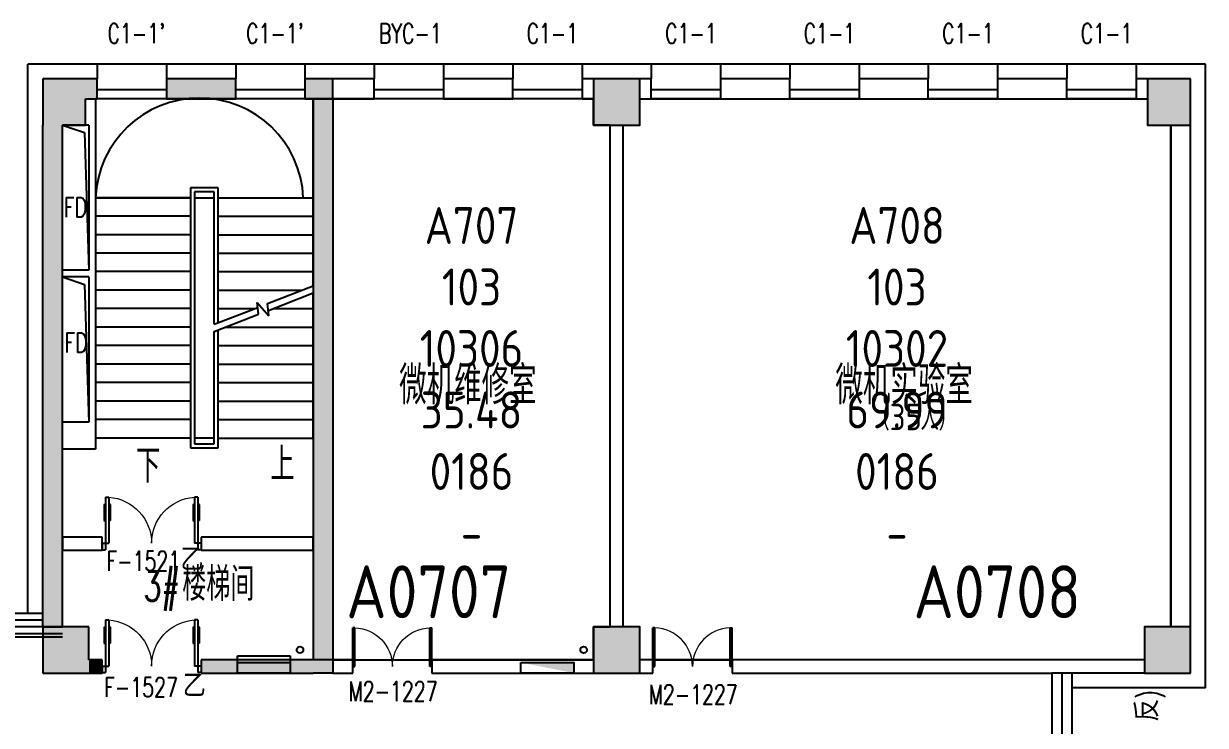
# Model space of a CAD drawing. Extents: x 992195 to 1067992, y 313528 to 416301.
# Drawn here: x 1049466 to 1067381, y 405673 to 416301 of the extents above; entities that cross this region are included whole.
import ezdxf

# ---------------------------------------------------------------- set-up
doc = ezdxf.new("R2010")
doc.units = 0
doc.header["$LTSCALE"] = 1000
doc.header["$MEASUREMENT"] = 0
for name, color, linetype in [('body', 30, 'Continuous'), ('name', 1, 'Continuous'), ('RM$', 5, 'Continuous'), ('RM$TXT', 5, 'Continuous'), ('消防', 222, 'Continuous')]:
    doc.layers.add(name, color=color, linetype=linetype)
doc.layers.get('0').freeze()
doc.styles.add('-宋体', font='GBENOR.shx', dxfattribs={"bigfont": 'GBCBIG.shx'})
doc.styles.add('_TCH_DIM', font='SIMPLEX', dxfattribs={"bigfont": 'GBCBIG'})
doc.styles.add('_TCH_WINDOW', font='txt.shx', dxfattribs={"height": 3.5, "bigfont": 'hztxt.shx'})
doc.styles.get("Standard").update_dxf_attribs({"font": 'gbenor.shx', "bigfont": 'gbcbig.shx'})

# ---------------------------------------------------------------- blocks, each defined once
blk = doc.blocks.new('cde')
at = {"layer": '消防'}
blk.add_hatch(color=256, dxfattribs=at).paths.add_polyline_path([(-873426.7166632321, -271674.3896962288), (-874226.7166632321, -271674.3896962288), (-873426.7166632321, -271834.3896962288)])
blk.add_lwpolyline([(-874226.7166632321, -271674.3896962288), (-873426.7166632321, -271674.3896962288), (-873426.7166632321, -271834.3896962288), (-874226.7166632321, -271834.3896962288)], close=True, dxfattribs=at)
blk = doc.blocks.new('$WINLIB2D$00000004')
for p, q in [((-0.5, 0.5), (0.5, 0.5)), ((-0.5, 0.2405796575893152), (0.5, 0.2405796575893152)), ((-0.4999999999999999, -0.5), (0.5, -0.5))]:
    blk.add_line(p, q)
blk = doc.blocks.new('$DorLib2D$00000002')
for p, q in [((-0.5, -5.684341886080802e-17), (-0.5000000000000007, 0.4875)), ((-0.4750000000000007, 0.4875), (-0.5000000000000007, 0.4875)), ((-0.475, -2.842170943040401e-17), (-0.4750000000000007, 0.4875)), ((0.475, -2.842170943040401e-17), (0.4750000000000007, 0.4875)), ((0.4750000000000007, 0.4875), (0.5000000000000007, 0.4875)), ((0.5, -5.684341886080802e-17), (0.5000000000000007, 0.4875)), ((-0.5, -5.684341886080802e-17), (-0.475, -2.842170943040401e-17)), ((0.5, -5.684341886080802e-17), (0.475, -2.842170943040401e-17))]:
    blk.add_line(p, q)
at = {"lineweight": 13}
for centre, start, end in [((-0.4875, -4.263256414560601e-17), 0, 88.53071641864632), ((0.4875, -4.263256414560601e-17), 91.4692835813537, 180)]:
    blk.add_arc(centre, 0.4875, start, end, dxfattribs=at)
blk = doc.blocks.new('$DorLib2D$00000011')
at = {"lineweight": 13}
for p, q in [((-0.4833333268732257, 0.3962051976975873), (-0.4833333268732233, 0.2345635206386193)), ((-0.41666666020649, 0.3962051976975873), (-0.41666666020649, 0.2345635206386193)), ((0.4166666731276766, 0.3962051976975873), (0.4166666731276741, 0.2345635206386193)), ((0.4833333397944098, 0.3962051976975873), (0.4833333397944074, 0.2345635206386193))]:
    blk.add_line(p, q, dxfattribs=at)
for p, q in [((-0.4833333268732257, 0.3962051976975873), (-0.466666660206538, 0.3962051976975872)), ((-0.4666666602065375, 0.4708801651422996), (-0.46666666020654, -0.06245316819156697)), ((-0.4666666602065375, 0.4708801651422996), (-0.4333333268731733, 0.4708801651422999)), ((-0.4333333268731733, 0.4708801651422999), (-0.4333333268731709, 0.004213498475166344)), ((-0.41666666020649, 0.3962051976975873), (-0.4333333268731729, 0.3962051976975873)), ((0.4166666731276766, 0.3962051976975873), (0.4333333397943595, 0.3962051976975873)), ((0.4333333397943598, 0.4708801651422999), (0.4333333397943574, 0.004213498475166344)), ((0.4666666731277241, 0.4708801651422996), (0.4333333397943598, 0.4708801651422999)), ((0.4666666731277241, 0.4708801651422996), (0.4666666731277265, -0.06245316819156697)), ((0.4833333397944098, 0.3962051976975873), (0.4666666731277244, 0.3962051976975872)), ((-0.4833333268732233, 0.2345635206386193), (-0.4666666602065386, 0.2345635206386192)), ((-0.41666666020649, 0.2345635206386193), (-0.4333333268731721, 0.2345635206386192)), ((0.4166666731276741, 0.2345635206386193), (0.4333333397943586, 0.2345635206386192)), ((0.4833333397944074, 0.2345635206386193), (0.4666666731277251, 0.2345635206386192)), ((-0.4999999935399067, 0.004213498475166344), (-0.4333333268731709, 0.004213498475166344)), ((-0.4999999935399042, 0.004213498475176044), (-0.4999999935399067, -0.06245316819156697)), ((0.5000000064610932, 0.004213498475166344), (0.4333333397943574, 0.004213498475166344)), ((0.5000000064610907, 0.004213498475176044), (0.5000000064610932, -0.06245316819156697)), ((-0.4999999935399067, -0.06245316819156697), (-0.46666666020654, -0.06245316819156697)), ((0.5000000064610932, -0.06245316819156697), (0.4666666731277265, -0.06245316819156697))]:
    blk.add_line(p, q)
for centre, start, end in [((-0.46666666020654, 0.004213498475166344), 0, 85.90395624184767), ((0.4666666731277265, 0.004213498475166344), 94.09604375815232, 180)]:
    blk.add_arc(centre, 0.4666666666671332, start, end, dxfattribs=at)

msp = doc.modelspace()

# ---------------------------------------------------------------- hatches: boundary and pattern name
at = {"layer": 'body'}
for points in [[(1049756.151256816, 414764.506723964), (1050406.151256851, 414764.5067239666), (1050406.151256851, 415464.5067239554), (1049756.151256816, 415464.506723964)], [(1050406.151256851, 415464.5067239554), (1050406.151256851, 415164.5067241064), (1050581.151256968, 415164.5067241049), (1050581.151256968, 415464.5067241175)], [(1052681.151256917, 415464.5067241175), (1051631.151256918, 415464.5067241175), (1051631.151256918, 415164.5067241049), (1052681.151256917, 415164.5067241049)], [(1054156.151256631, 415464.5067241096), (1053731.151256917, 415464.5067241175), (1053731.151256917, 415164.5067241049), (1054156.151256631, 415164.5067241096)], [(1058106.151256816, 414764.5067239637), (1058806.151256816, 414764.5067239637), (1058806.151256816, 415464.5067239637), (1058106.151256816, 415464.5067239637)], [(1066506.151256867, 414764.5067239637), (1067156.151256817, 414764.5067239637), (1067156.151256817, 415464.5067239639), (1066506.151256867, 415464.5067239639)], [(1053856.151256631, 415164.4989113268), (1053856.151256633, 406664.498911343), (1054156.151256633, 406664.498911343), (1054156.151256631, 415164.4989113268)], [(1050056.151256797, 414764.5067239652), (1049756.151256797, 414764.506723964), (1049756.151256716, 407164.5067241103), (1050056.151256717, 407164.5067241103)], [(1049756.151256709, 406464.4989112294), (1050456.15125671, 406464.4989112294), (1050456.15125671, 407164.4989112294), (1049756.151256709, 407164.4989112294)], [(1058106.15125671, 406464.4989112294), (1058806.15125671, 406464.4989112294), (1058806.15125671, 407164.4989112294), (1058106.15125671, 407164.4989112294)], [(1066456.182506816, 406464.5067239639), (1067156.151256817, 406464.5067239639), (1067156.151256817, 407164.5067239637), (1066456.182506816, 407164.5067239637)], [(1050456.15125671, 406664.4989113201), (1050456.15125671, 406464.4989113143), (1050655.895574646, 406464.4989113053), (1050655.895574646, 406664.4989113226)], [(1054156.15125687, 406664.4989113249), (1052155.895574722, 406664.4989113249), (1052155.895574722, 406464.4989113079), (1053856.151256465, 406464.498911325)], [(1054156.15125687, 406664.4989113249), (1053856.151256465, 406464.498911325), (1054156.151256632, 406464.4989113176)]]:
    msp.add_hatch(color=256, dxfattribs=at).paths.add_polyline_path(points)

# ---------------------------------------------------------------- linework, layer by layer
for p, q in [((1050581.151256968, 415689.506724113), (1049531.151256806, 415689.5067241121)), ((1049531.151256718, 407364.5067241104), (1049531.151256806, 415689.5067241121)), ((1050581.151256968, 415689.506724113), (1050581.151256968, 415464.5067241096)), ((1052681.151256917, 415689.5067241119), (1051631.151256917, 415689.5067241124)), ((1051631.151256917, 415689.5067241124), (1051631.151256917, 415464.5067241096)), ((1052681.151256917, 415689.5067241119), (1052681.151256917, 415464.5067241096)), ((1054156.151256631, 415689.5067241096), (1053731.151256917, 415689.5067241113)), ((1053731.151256917, 415689.5067241113), (1053731.151256917, 415464.5067241096)), ((1054781.151256867, 415689.5067241067), (1054156.151256631, 415689.5067241096)), ((1054781.151256867, 415689.5067241067), (1054781.151256866, 415464.5067241096)), ((1056881.151256866, 415689.5067241067), (1055831.151256816, 415689.5067241067)), ((1055831.151256816, 415689.5067241067), (1055831.151256816, 415464.5067241096)), ((1056881.151256866, 415689.5067241067), (1056881.151256866, 415464.5067241096)), ((1058456.151256804, 415689.5067241096), (1057931.151256867, 415689.5067241067)), ((1057931.151256867, 415689.5067241067), (1057931.151256867, 415464.5067241096)), ((1058981.151256917, 415689.5067241156), (1058456.151256804, 415689.5067241096)), ((1058981.151256917, 415689.5067241156), (1058981.151256917, 415464.5067241097)), ((1061081.151256867, 415689.5067241159), (1060031.151256968, 415689.5067241158)), ((1060031.151256968, 415689.5067241158), (1060031.151256968, 415464.5067241098)), ((1061081.151256867, 415689.5067241159), (1061081.151256867, 415464.5067241099)), ((1063181.151256816, 415689.506724116), (1062131.151256816, 415689.5067241159)), ((1062131.151256816, 415689.5067241159), (1062131.151256816, 415464.5067241099)), ((1063181.151256816, 415689.506724116), (1063181.151256816, 415464.50672411)), ((1065281.151256816, 415689.5067241161), (1064231.151256867, 415689.506724116)), ((1064231.151256867, 415689.506724116), (1064231.151256867, 415464.5067241102)), ((1065281.151256816, 415689.5067241161), (1065281.151256816, 415464.5067241102)), ((1067381.151256806, 415689.5067241103), (1066331.151256867, 415689.5067241162)), ((1066331.151256867, 415689.5067241162), (1066331.151256867, 415464.5067241103)), ((1067381.151256806, 406239.5067240929), (1067381.151256806, 415689.5067241103)), ((1050406.151256851, 415464.5067239554), (1049756.151256816, 415464.506723964)), ((1049756.151256816, 415464.506723964), (1049756.151256816, 414764.506723964)), ((1050581.151256968, 415464.5067241175), (1050406.15125683, 415464.5067241543)), ((1050581.151256968, 415164.5067241049), (1050581.151256968, 415464.5067241175)), ((1052681.151256917, 415464.5067241175), (1051631.151256918, 415464.5067241175)), ((1051631.151256918, 415464.5067241175), (1051631.151256918, 415164.5067241049)), ((1052681.151256917, 415164.5067241049), (1052681.151256917, 415464.5067241175)), ((1054156.151256631, 415464.5067241096), (1053731.151256917, 415464.5067241175)), ((1053731.151256917, 415464.5067241175), (1053731.151256917, 415164.5067241049)), ((1054781.151256867, 415464.5067241016), (1054156.151256631, 415464.5067241096)), ((1054156.151256631, 415164.5067241096), (1054156.151256631, 415464.5067241096)), ((1054781.151256867, 415164.5067241137), (1054781.151256867, 415464.5067241016)), ((1056881.151256866, 415464.5067241016), (1055831.151256816, 415464.5067241016)), ((1055831.151256816, 415464.5067241016), (1055831.151256816, 415164.5067241137)), ((1056881.151256866, 415164.5067241137), (1056881.151256866, 415464.5067241016)), ((1058106.151256801, 415464.5067240978), (1057931.151256867, 415464.5067241016)), ((1057931.151256867, 415464.5067241016), (1057931.151256867, 415164.5067241137)), ((1058806.151256816, 415464.5067239637), (1058106.151256816, 415464.5067239637)), ((1058106.151256816, 415464.5067239637), (1058106.151256816, 414764.5067239637)), ((1058981.151256917, 415464.5067241101), (1058806.151256888, 415464.5067241944)), ((1058806.151256816, 414764.5067239637), (1058806.151256816, 415464.5067239637)), ((1058981.151256917, 415164.5067241084), (1058981.151256917, 415464.5067241101)), ((1061081.151256867, 415464.5067241103), (1060031.151256968, 415464.5067241102)), ((1060031.151256968, 415464.5067241102), (1060031.151256968, 415164.5067241085)), ((1061081.151256867, 415164.5067241086), (1061081.151256867, 415464.5067241103)), ((1063181.151256816, 415464.5067241105), (1062131.151256816, 415464.5067241104)), ((1062131.151256816, 415464.5067241104), (1062131.151256816, 415164.5067241087)), ((1063181.151256816, 415164.5067241088), (1063181.151256816, 415464.5067241105)), ((1065281.151256816, 415464.5067241106), (1064231.151256867, 415464.5067241106)), ((1064231.151256867, 415464.5067241106), (1064231.151256866, 415164.5067241089)), ((1065281.151256816, 415164.506724109), (1065281.151256816, 415464.5067241106)), ((1066506.151256882, 415464.5067241173), (1066331.151256867, 415464.5067241107)), ((1066331.151256867, 415464.5067241107), (1066331.151256867, 415164.5067241091)), ((1067156.151256817, 415464.5067239639), (1066506.151256867, 415464.5067239639)), ((1066506.151256867, 415464.5067239639), (1066506.151256867, 414764.5067239637)), ((1067156.151256817, 414764.5067239637), (1067156.151256817, 415464.5067239639)), ((1050406.15125683, 415164.5067240878), (1050581.151256968, 415164.5067241049)), ((1050406.151256851, 414764.5067239666), (1050406.15125683, 415164.5067241054)), ((1053856.15125663, 415164.5067241103), (1050556.15125663, 415164.5067241093)), ((1050556.15125663, 415164.5067241093), (1050556.151256631, 413664.5067241093)), ((1051631.151256918, 415164.5067241049), (1052681.151256917, 415164.5067241049)), ((1053731.151256917, 415164.5067241049), (1054156.151256631, 415164.5067241096)), ((1053856.151256631, 413664.5067241103), (1053856.15125663, 415164.5067241103)), ((1053856.151256631, 415164.4989113268), (1053856.151256633, 406664.498911343)), ((1054156.151256631, 415164.4989113268), (1053856.151256631, 415164.4989113268)), ((1054156.151256631, 415164.5067241096), (1054781.151256867, 415164.5067241137)), ((1054156.151256631, 415164.4989113268), (1054156.151256633, 406664.498911343)), ((1055831.151256816, 415164.5067241137), (1056881.151256866, 415164.5067241137)), ((1057931.151256867, 415164.5067241137), (1058106.151256801, 415164.5067240759)), ((1058806.151256888, 415164.5067241099), (1058981.151256917, 415164.5067241084)), ((1060031.151256968, 415164.5067241085), (1061081.151256867, 415164.5067241086)), ((1062131.151256816, 415164.5067241087), (1063181.151256816, 415164.5067241088)), ((1064231.151256866, 415164.5067241089), (1065281.151256816, 415164.506724109)), ((1066331.151256867, 415164.5067241091), (1066506.151256882, 415164.5067241148)), ((1049756.151256716, 407164.5067241103), (1049756.151256795, 414764.506723982)), ((1050056.151256799, 414764.5067239833), (1050406.151256851, 414764.5067239666)), ((1050056.151256717, 407164.5067241103), (1050056.151256795, 414764.5067239832)), ((1050456.151256709, 414764.4989115351), (1050056.151256723, 414764.4989115351)), ((1050456.151256709, 414764.498911535), (1050056.151256723, 414764.498911535)), ((1050456.151256709, 414764.5067241067), (1050456.06520998, 413829.5067241067)), ((1058106.151256816, 414764.5067239637), (1058806.151256816, 414764.5067239637)), ((1058356.15125681, 407164.49891122), (1058356.151256805, 414764.5067238943)), ((1058556.1512568, 407164.49891122), (1058556.151256804, 414764.5067238943)), ((1066506.151256867, 414764.5067239637), (1067156.151256817, 414764.5067239637)), ((1066856.151256801, 407164.5067239144), (1066856.151256802, 414764.5067239546)), ((1067156.151256808, 407164.5067239144), (1067156.151256809, 414764.5067239546)), ((1050456.06520998, 413829.5067241067), (1050456.151256709, 412564.498911535)), ((1050556.151256631, 413664.5067241093), (1050556.151256632, 410024.5067241093)), ((1051996.15125663, 413664.5067241222), (1050556.151256631, 413664.5067241093)), ((1050556.151256631, 413664.5067241093), (1051996.15125663, 413664.5067240982)), ((1052416.151256634, 413814.506724041), (1051996.151256634, 413814.5067240408)), ((1051996.151256634, 413814.5067240408), (1051996.151256635, 409874.5067242104)), ((1052356.151256618, 413754.506724041), (1052056.151256634, 413754.5067240408)), ((1052056.151256634, 413754.5067240408), (1052056.151256635, 409934.5067240408)), ((1052056.151256631, 413664.5067241098), (1052056.151256632, 410024.5067241098)), ((1052056.151256632, 413664.5067240985), (1052356.151256616, 413664.5067241149)), ((1052356.151256617, 411746.7102437175), (1052356.151256618, 413754.506724041)), ((1052356.151256639, 411746.7102437262), (1052356.151256631, 413664.5067241099)), ((1052416.151256633, 411770.025345767), (1052416.151256634, 413814.506724041)), ((1052416.151256633, 413664.5067241222), (1053856.151256631, 413664.5067241103)), ((1052416.151256633, 413664.506724115), (1053856.151256631, 413664.5067241103)), ((1053856.151256639, 412329.587794748), (1053856.151256631, 413664.5067241103)), ((1051996.15125663, 413384.5067241222), (1050556.151256631, 413384.5067241093)), ((1052416.151256633, 413384.5067241222), (1053856.151256631, 413384.5067241103)), ((1051996.15125663, 413104.5067240815), (1050556.151256631, 413104.5067241093)), ((1052416.151256633, 413104.5067241223), (1053856.151256631, 413104.5067241103)), ((1051996.15125663, 412824.5067241222), (1050556.151256631, 412824.5067241093)), ((1052416.151256633, 412824.5067241223), (1053856.151256631, 412824.5067241103)), ((1050456.151256709, 412564.498911535), (1050056.151256723, 412564.498911535)), ((1050456.151256709, 412464.498911535), (1050056.151256723, 412464.498911535)), ((1050456.01337675, 412464.498911535), (1050455.979163251, 411629.5067241068)), ((1051996.15125663, 412544.5067240815), (1050556.151256631, 412544.5067241093)), ((1052416.151256633, 412544.5067241223), (1053856.151256631, 412544.5067241103)), ((1051996.15125663, 412264.5067241222), (1050556.151256631, 412264.5067241093)), ((1052416.151256633, 412264.5067241222), (1053688.669071395, 412264.5067241009)), ((1053165.66525593, 412061.2752686607), (1053856.151256639, 412329.5877947215)), ((1053176.909726494, 411958.3601114532), (1053856.151256639, 412222.3032045473)), ((1053856.151256632, 410024.5067241103), (1053856.151256639, 412222.3032045725)), ((1053028.035962953, 411900.5099949825), (1053008.655943577, 412077.8858648881)), ((1053008.655943577, 412077.8858648881), (1053185.950279182, 411875.6163388593)), ((1053185.950279182, 411875.6163388593), (1053165.66525593, 412061.2752686607)), ((1051996.15125663, 411984.5067241222), (1050556.151256631, 411984.5067241093)), ((1052356.151256639, 411746.710243684), (1053016.791492389, 412003.4251521895)), ((1052356.151256639, 411639.4256535147), (1053028.035962953, 411900.5099949825)), ((1052416.151256633, 411984.5067241222), (1052968.106065923, 411984.5067241307)), ((1053244.19644719, 411984.5067241284), (1053856.151256631, 411984.5067241103)), ((1051996.15125663, 411704.5067241222), (1050556.151256632, 411704.5067241093)), ((1052523.63344169, 411704.5067241521), (1053856.151256632, 411704.5067241103)), ((1050455.979163251, 411629.5067241068), (1050455.940954948, 410264.498911535)), ((1052356.151256632, 410024.5067241099), (1052356.151256639, 411639.4256535745)), ((1052356.151256619, 409934.506724041), (1052356.151256617, 411639.4256535658)), ((1052416.151256635, 409874.5067242105), (1052416.151256633, 411662.740755614)), ((1051996.15125663, 411424.5067241222), (1050556.151256632, 411424.5067241093)), ((1052416.151256633, 411424.5067241223), (1053856.151256632, 411424.5067241103)), ((1051996.151256631, 411144.5067241222), (1050556.151256632, 411144.5067241093)), ((1052416.151256633, 411144.5067241223), (1053856.151256632, 411144.5067241103)), ((1051996.151256631, 410864.5067241222), (1050556.151256632, 410864.5067241093)), ((1052416.151256633, 410864.5067241222), (1053856.151256632, 410864.5067241103)), ((1051996.151256631, 410584.5067241222), (1050556.151256632, 410584.5067241093)), ((1052416.151256633, 410584.5067241222), (1053856.151256632, 410584.5067241103)), ((1050456.151256709, 410264.498911535), (1050056.151256723, 410264.498911535)), ((1051996.151256631, 410304.5067241222), (1050556.151256632, 410304.5067241093)), ((1052416.151256633, 410304.5067241223), (1053856.151256632, 410304.5067241103)), ((1050556.151256632, 410024.5067241093), (1050556.151256639, 409854.506724117)), ((1051996.151256631, 410024.5067241222), (1050556.151256632, 410024.5067241093)), ((1052356.151256632, 410024.5067241099), (1052056.151256632, 410024.5067241098)), ((1052056.151256635, 409934.5067240408), (1052356.151256619, 409934.506724041)), ((1052416.151256633, 410024.5067241223), (1053856.151256632, 410024.5067241103)), ((1050556.151256633, 409854.506724117), (1050056.151256723, 409854.5067241165)), ((1051996.151256635, 409874.5067242104), (1052416.151256635, 409874.5067242105)), ((1050655.895574722, 408524.4989115436), (1050056.151256734, 408524.498911537)), ((1050056.151256734, 408524.498911537), (1050056.151256734, 408324.498911537)), ((1050655.895574722, 408324.4989115383), (1050655.895574722, 408524.4989115436)), ((1053856.151256632, 408524.498911537), (1052155.895574722, 408524.4989115436)), ((1052155.895574722, 408524.4989115436), (1052155.895574722, 408324.4989115383)), ((1053856.151256632, 408324.498911537), (1053856.151256632, 408524.498911537)), ((1050056.151256734, 408324.498911537), (1050655.895574722, 408324.4989115383)), ((1052155.895574722, 408324.4989115383), (1053856.151256632, 408324.498911537)), ((1049756.151256718, 407364.5067241104), (1035656.151256713, 407364.5067241104)), ((1049756.151256717, 407264.5067241103), (1035656.151256711, 407264.5067241103)), ((1049756.151256716, 407164.5067241103), (1035656.15125671, 407164.5067241103)), ((1035656.151256787, 407064.5067242266), (1050056.151256788, 407064.5067242215)), ((1049756.151256716, 407164.5067241103), (1050056.151256717, 407164.5067241103)), ((1050456.15125671, 407164.4989112294), (1049756.151256709, 407164.4989112294)), ((1049756.151256709, 407164.4989112294), (1049756.151256709, 406464.4989112294)), ((1050456.151256714, 406664.4989113124), (1050456.15125671, 407164.4989112294)), ((1058806.15125671, 407164.4989112294), (1058106.15125671, 407164.4989112294)), ((1058106.15125671, 407164.4989112294), (1058106.15125671, 406464.4989112294)), ((1058806.15125671, 406464.4989112294), (1058806.15125671, 407164.4989112294)), ((1067156.151256817, 407164.5067239637), (1066456.182506816, 407164.5067239637)), ((1066456.182506816, 407164.5067239637), (1066456.182506816, 406464.5067239639)), ((1067156.151256817, 406464.5067239639), (1067156.151256817, 407164.5067239637)), ((1035656.151256787, 407014.5067242266), (1050056.151256788, 407014.5067242215)), ((1050655.895574646, 406664.4989113226), (1050456.151256714, 406664.498911358)), ((1050655.895574646, 406464.4989113053), (1050655.895574646, 406664.4989113226)), ((1054156.15125687, 406664.4989113249), (1052155.895574722, 406664.4989113249)), ((1052155.895574722, 406664.4989113249), (1052155.895574722, 406464.4989113079)), ((1054156.151256633, 406664.498911343), (1053856.151256633, 406664.498911343)), ((1054456.151256653, 406664.4989113174), (1054156.151256632, 406664.4989113273)), ((1054156.151256632, 406664.4989113273), (1054156.151256632, 406464.4989113273)), ((1054156.15125687, 406664.4989113249), (1054156.151256632, 406464.4989113176)), ((1054456.151256653, 406464.4989113368), (1054456.151256653, 406664.4989113174)), ((1058106.15125671, 406664.4989113224), (1055656.15125673, 406664.4989113159)), ((1055656.15125673, 406664.4989113159), (1055656.151256729, 406464.4989113353)), ((1059006.151256753, 406664.5067241026), (1058806.151256714, 406664.5067240621)), ((1059006.151256752, 406464.5067241031), (1059006.151256753, 406664.5067241026)), ((1065056.151256822, 406664.5067240837), (1060206.151256677, 406664.506724099)), ((1060206.151256677, 406664.506724099), (1060206.151256676, 406464.5067240996)), ((1066456.182506807, 406664.5067241068), (1065056.151256822, 406664.5067240837)), ((1049756.151256709, 406464.4989112294), (1050456.15125671, 406464.4989112294)), ((1050456.151256714, 406464.4989113057), (1050655.895574646, 406464.4989113053)), ((1052155.895574722, 406464.4989113079), (1053856.151256465, 406464.498911325)), ((1053856.151256465, 406464.498911325), (1053856.151256632, 406464.4989113176)), ((1054156.151256632, 406464.4989113176), (1053856.151256632, 406464.4989113176)), ((1054156.151256632, 406464.4989113273), (1054456.151256653, 406464.4989113368)), ((1055656.151256729, 406464.4989113353), (1058106.151256709, 406464.4989113224)), ((1058106.15125671, 406464.4989112294), (1058806.15125671, 406464.4989112294)), ((1058806.151256714, 406464.5067240887), (1059006.151256752, 406464.5067241031)), ((1060206.151256676, 406464.5067240996), (1065056.151256821, 406464.5067240837)), ((1066456.182506807, 406464.506724089), (1065056.151256821, 406464.5067240837)), ((1065056.15125684, 406464.5067240855), (1065056.15125684, 404064.5067241657)), ((1065206.151256819, 406464.5067240851), (1065206.151256819, 404064.5067241657)), ((1065356.15125682, 406464.5067240846), (1065356.151256819, 404064.5067241657)), ((1066456.182506816, 406464.5067239639), (1067156.151256817, 406464.5067239639)), ((1067381.151256806, 406239.5067240929), (1065356.151256819, 406239.5067240988))]:
    msp.add_line(p, q, dxfattribs=at)
at = {"layer": 'body', "linetype": 'Continuous'}
for p, q in [((1050056.151256723, 414764.498911535), (1050389.187805637, 414651.8633155181)), ((1050389.187805637, 414651.8633155181), (1050456.151256709, 412564.498911535)), ((1050056.151257442, 412464.498911535), (1050389.187806356, 412351.8633155181)), ((1050389.187806356, 412351.8633155181), (1050456.151257428, 410264.498911535))]:
    msp.add_line(p, q, dxfattribs=at)
for points in [[(1051314.795990408, 410024.5067241102, 0, 0, 0), (1051314.795990408, 414352.8735673388, 0, 0, 0), (1053464.795990408, 414352.8735673388, 0, 0, 0), (1053464.795990408, 411966.9962605182, 120, 0, 0), (1053464.795990408, 411516.9962605182, 0, 0, 0)], [(1053364.795990409, 410146.0727806613, 0, 0, 0), (1053364.795990409, 410676.0727806613, 120, 0, 0), (1053364.795990409, 411126.0727806613, 0, 0, 0)]]:
    msp.add_lwpolyline(points, format="xyseb", dxfattribs=at)
msp.add_arc((1052131.151256628, 413597.5324346938), 1576.423342710419, 2.434942026018851, 177.5650579739812, dxfattribs=at)
at = {"layer": 'RM$'}
for points in [[(1058356.151256805, 414764.5067238943), (1058106.151256816, 414764.5067239637), (1058106.151256903, 415164.5067240759), (1054156.151256631, 415164.4989113268), (1054156.15125687, 406664.4989113249), (1058106.15125671, 406664.4989113224), (1058106.15125671, 407164.4989112294), (1058356.15125681, 407164.49891122)], [(1058556.151256804, 414764.5067238943), (1058806.151256816, 414764.5067238943), (1058806.151256888, 415164.5067241099), (1066506.151256882, 415164.5067241148), (1066506.151256883, 414764.5067239637), (1066856.151256802, 414764.5067239637), (1066856.151256801, 407164.5067239144), (1066456.182506816, 407164.5067239637), (1066456.182506824, 406664.5067241068), (1058806.15125671, 406664.5067239802), (1058806.15125671, 407164.4989112294), (1058556.1512568, 407164.4989112295)]]:
    msp.add_lwpolyline(points, close=True, dxfattribs=at)
at = {"layer": '消防'}
for p, q in [((1052706.151257341, 406624.5067240164), (1052706.151257341, 406724.5067240164)), ((1052706.151257341, 406724.5067240164), (1053506.151257341, 406724.5067240164)), ((1053506.151257341, 406724.5067240164), (1053506.151257341, 406624.5067240164)), ((1054456.15125665, 406664.4989113224), (1055656.151256768, 406664.4989113302)), ((1059006.15125661, 406664.4989113118), (1060206.151256729, 406664.4989113196))]:
    msp.add_line(p, q, dxfattribs=at)
at = {"layer": '消防', "linetype": 'Continuous'}
for centre in [(1053656.151257341, 406814.5145364781), (1057956.151249248, 406814.4989139778)]:
    msp.add_circle(centre, 50, dxfattribs=at)

# ---------------------------------------------------------------- block references
at = {"layer": 'body'}
ref = msp.add_blockref('$WINLIB2D$00000004', (1051106.151256936, 415427.0067241096), dxfattribs=dict(at, xscale=1050, yscale=525, zscale=1050, rotation=180))
ref.add_attrib('A', "C1-1'", (1050738.651256935, 416003.2567241088), dxfattribs={"height": 297.5, "style": '_TCH_WINDOW', "width": 0.7058823529411765})
ref = msp.add_blockref('$WINLIB2D$00000004', (1053206.151256935, 415427.0067241096), dxfattribs=dict(at, xscale=1050, yscale=525, zscale=1050, rotation=180))
ref.add_attrib('A', "C1-1'", (1052838.651256935, 416003.2567241088), dxfattribs={"height": 297.5, "style": '_TCH_WINDOW', "width": 0.7058823529411765})
ref = msp.add_blockref('$WINLIB2D$00000004', (1055306.151256858, 415427.0067241096), dxfattribs=dict(at, xscale=1050, yscale=525, zscale=1050, rotation=180))
ref.add_attrib('A', 'BYC-1', (1054851.151256857, 416003.2567241146), dxfattribs={"height": 297.5, "style": '_TCH_WINDOW', "width": 0.7058823529411765})
ref = msp.add_blockref('$WINLIB2D$00000004', (1057406.151256857, 415427.0067241096), dxfattribs=dict(at, xscale=1050, yscale=525, zscale=1050, rotation=180))
ref.add_attrib('A', 'C1-1', (1057091.151256857, 416003.2567241096), dxfattribs={"height": 297.5, "style": '_TCH_WINDOW', "width": 0.7058823529411765})
ref = msp.add_blockref('$WINLIB2D$00000004', (1059506.151256934, 415427.0067241096), dxfattribs=dict(at, xscale=1050, yscale=525, zscale=1050, rotation=180))
ref.add_attrib('A', 'C1-1', (1059191.151256935, 416003.2567241096), dxfattribs={"height": 297.5, "style": '_TCH_WINDOW', "width": 0.7058823529411765})
ref = msp.add_blockref('$WINLIB2D$00000004', (1061606.151256857, 415427.0067241096), dxfattribs=dict(at, xscale=1050, yscale=525, zscale=1050, rotation=180))
ref.add_attrib('A', 'C1-1', (1061291.151256857, 416003.2567241096), dxfattribs={"height": 297.5, "style": '_TCH_WINDOW', "width": 0.7058823529411765})
ref = msp.add_blockref('$WINLIB2D$00000004', (1063706.151256856, 415427.0067241096), dxfattribs=dict(at, xscale=1050, yscale=525, zscale=1050, rotation=180))
ref.add_attrib('A', 'C1-1', (1063391.151256857, 416003.2567241146), dxfattribs={"height": 297.5, "style": '_TCH_WINDOW', "width": 0.7058823529411765})
ref = msp.add_blockref('$WINLIB2D$00000004', (1065806.151256857, 415427.0067241096), dxfattribs=dict(at, xscale=1050, yscale=525, zscale=1050, rotation=180))
ref.add_attrib('A', 'C1-1', (1065491.151256857, 416003.2567241096), dxfattribs={"height": 297.5, "style": '_TCH_WINDOW', "width": 0.7058823529411765})
at = {"layer": 'body', "xscale": -1500, "yscale": 1500, "zscale": -1500}
msp.add_blockref('$DorLib2D$00000011', (1051405.895574683, 408424.498911537), dxfattribs=at)
at = {"layer": 'body', "xscale": 1500, "yscale": -1500, "zscale": 1500, "rotation": 180}
msp.add_blockref('$DorLib2D$00000011', (1051405.895574682, 406564.4989113188), dxfattribs=at)
at = {"layer": 'body'}
ref = msp.add_blockref('$DorLib2D$00000002', (1055056.151256711, 406564.4989113247), dxfattribs=dict(at, xscale=1200, yscale=-1200, zscale=-1200, rotation=180.0000000000723))
ref.add_attrib('A', 'M2-1227', (1054391.151256712, 406040.7489112036), dxfattribs={"height": 297.5, "style": '_TCH_WINDOW', "width": 0.7058823529411765})
ref = msp.add_blockref('$DorLib2D$00000002', (1059606.151256709, 406564.4910985514), dxfattribs=dict(at, xscale=1200, yscale=1200, zscale=-1200, rotation=1.667526652835144e-10))
ref.add_attrib('A', 'M2-1227', (1058941.151256709, 405991.0306754653), dxfattribs={"height": 297.5, "style": '_TCH_WINDOW', "width": 0.7058823529411765})
at = {"layer": '消防'}
for p in [(1926932.867920573, 678298.8964202453), (1931232.867915384, 678298.8964202453)]:
    msp.add_blockref('cde', p, dxfattribs=at)

# ---------------------------------------------------------------- texts
at = {"layer": 'body', "style": '_TCH_WINDOW', "width": 0.7058823529411765}
for s, p in [('FD', (1050076.702049806, 413372.2727133508)), ('FD', (1050083.492163145, 411320.0938869023)), ('F-1521', (1050723.257779407, 408011.998911537)), ('F-1527', (1050688.257779406, 406101.9989113188))]:
    msp.add_text(s, height=297.5, dxfattribs=at).set_placement(p)
at = {"layer": 'body'}
for s, height, style, p in [('上', 506.3829787234042, '_TCH_DIM', (1053208.413011686, 409373.1409134651)), ('下', 506.3829787234042, '_TCH_DIM', (1051172.375777642, 409349.5067241102)), ('乙', 350, '_TCH_WINDOW', (1051843.257779407, 408011.998911537)), ('乙', 350, '_TCH_WINDOW', (1051878.257779406, 406101.9989113188))]:
    msp.add_text(s, height=height, dxfattribs=dict(at, style=style)).set_placement(p)
at = {"layer": 'body', "style": '_TCH_WINDOW', "width": 0.7058823529411765}
msp.add_text(')', height=297.5, rotation=90, dxfattribs=at).set_placement((1066671.736404235, 406078.5330855827))
at = {"layer": 'body', "style": '_TCH_WINDOW'}
msp.add_text('反', height=350, rotation=90, dxfattribs=at).set_placement((1066671.736404235, 405728.5330855827))
at = {"layer": 'name'}
for s, height, style, p in [('微机维修室', 578.7234042553191, '-宋体', (1055159.807106811, 410533.3769831938)), ('微机实验室', 578.7234042553191, '-宋体', (1061771.701425715, 410533.3769831938)), ('（', 385.8156028368794, '-宋体', (1062315.127304132, 410142.7652651214)), ('35', 400, '-宋体', (1062595.978367962, 410142.7652651214)), ('人）', 385.8156028368794, '-宋体', (1063062.645034628, 410142.7652651214)), ('楼梯间', 506.3829787234042, '_TCH_DIM', (1051870.739659667, 407558.2943505509)), ('A0707', 800, '-宋体', (1054356.151256638, 407295.7489113288)), ('A0708', 800, '-宋体', (1062956.151256806, 407295.7567241128))]:
    msp.add_text(s, height=height, dxfattribs=dict(at, style=style)).set_placement(p)
at = {"layer": 'name', "style": '_TCH_DIM', "width": 0.7058823529411765}
msp.add_text('3#', height=446.25, dxfattribs=at).set_placement((1051285.739659667, 407558.2943505509))
at = {"layer": 'RM$TXT', "char_height": 558.8, "attachment_point": 8}
for s, insert in [('A707^M^J103^M^J10306^M^J35.48^M^J0186^M^J-^M^J', (1056256.151256721, 408306.7694843658)), ('A708^M^J103^M^J10302^M^J69.99^M^J0186^M^J-^M^J', (1062706.151256801, 408306.7733907141))]:
    msp.add_mtext(s, dxfattribs=dict(at, insert=insert))

doc.saveas('drawing.dxf')
